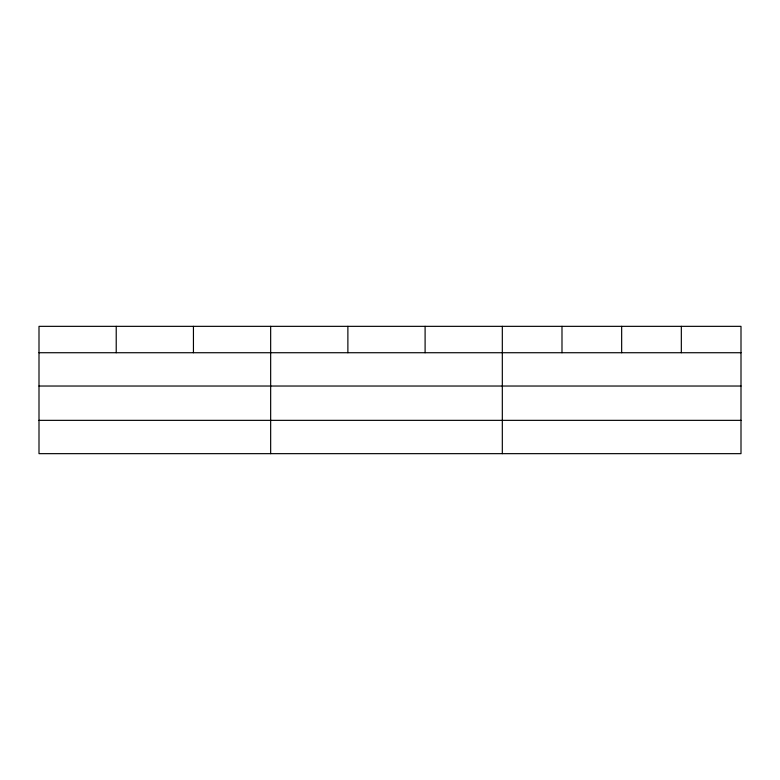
<?xml version="1.0" encoding="UTF-8"?>
<svg xmlns="http://www.w3.org/2000/svg" width="780" height="780" viewBox="0 0 780 780"><rect width="100%" height="100%" fill="white"/><g stroke="black" fill="none" stroke-linecap="round" stroke-linejoin="round"><path stroke-width="1.17" d="M741 386.032L741 326.342L39 326.342L39 453.658L741 453.658L741 386.032L39 386.032M39 352.726L741 352.726M39 420.352L741 420.352M681.33 326.342L681.33 352.726M621.66 326.342L621.66 352.726M561.99 326.342L561.99 352.726M502.32 326.342L502.32 453.658M425.1 326.342L425.1 352.726M347.88 326.342L347.88 352.726M270.66 326.342L270.66 453.658M193.44 326.342L193.44 352.726M116.22 326.342L116.22 352.726"/></g></svg>
